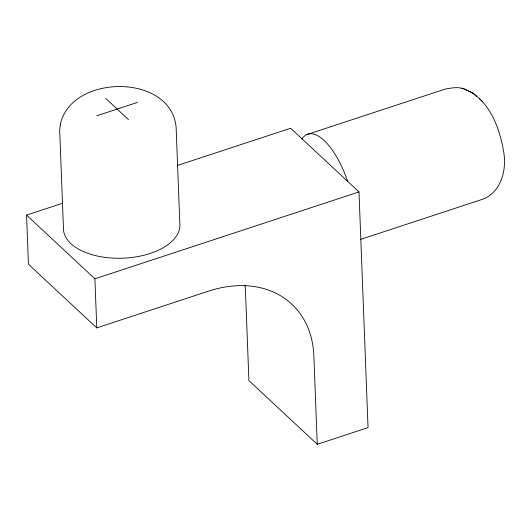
<?xml version="1.0" encoding="UTF-8"?>
<svg xmlns="http://www.w3.org/2000/svg" width="531" height="531" viewBox="0 0 531 531"><rect width="100%" height="100%" fill="white"/><g stroke="black" fill="none" stroke-linecap="round" stroke-linejoin="round"><path stroke-width="0.8" d="M96.828 115.751L137.456 102.39M177.46 165.466L290.643 128.236L358.996 191.93L368.049 427.601L317.259 444.308L313.867 355.929A116.515 86.686 -47 0 0 208.517 291.147L96.788 327.899L28.435 264.206L26.55 215.108L62.704 203.214M306.626 134.655L444.766 89.215C452.047 87.794 460.065 86.135 466.789 90.323M26.55 215.108L94.903 278.802L358.996 191.93M360.191 239.527L483.416 198.992C500.998 191.731 506.528 170.637 503.919 153.24C499.737 127.613 488.918 96.901 461.738 88.139M468.355 91.02L472.962 93.005L476.712 96.337M479.506 98.852L482.633 101.633M105.749 98.454L128.535 119.687M317.259 444.308L248.913 380.614L245.514 292.242A116.515 86.686 -47 0 0 244.964 285.107M94.903 278.802L96.788 327.899M301.847 139.142A58.257 23.145 71.8 0 1 347.732 181.702M60.282 124.885L59.671 129.982L63.448 228.184A58.257 31.302 -2.2 0 0 121.081 258.239A58.257 31.302 -2.2 0 0 179.896 225.635L176.126 127.44C171.261 72.628 70.132 74.035 60.282 124.885"/></g></svg>
